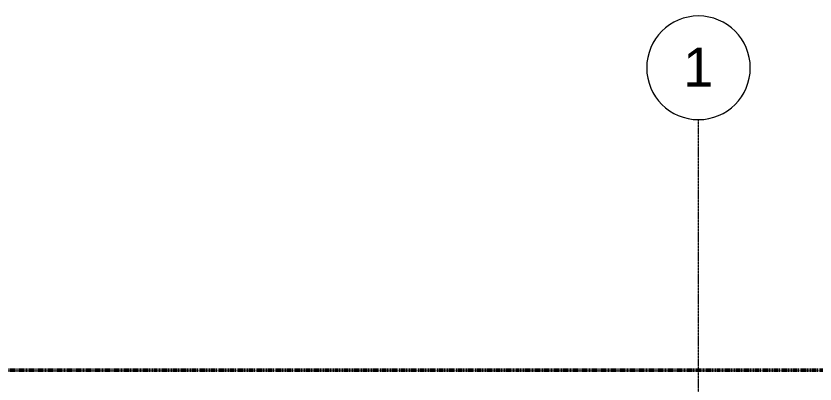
# Model space of a CAD drawing. Header units: inches. Extents: x -4294 to -464, y 9706 to 12475.
# Drawn here: x -3876.5 to -3413.8, y 12260.8 to 12473.7 of the extents above; entities that cross this region are included whole.
import ezdxf

# ---------------------------------------------------------------- set-up
doc = ezdxf.new("R2010")
doc.units = ezdxf.units.IN
doc.header["$MEASUREMENT"] = 0
for name, pattern in [('Aligning Line 1_8_', [0.25, 0.125, -0.125]), ('Double Dash 3_8_', [1, 0.375, -0.125, 0.125, -0.125, 0.125, -0.125]), ('Grid Line 1_2_', [0.875, 0.5, -0.125, 0.125, -0.125])]:
    doc.linetypes.add(name, pattern=pattern)
for name, color, linetype, lineweight in [('0-1', 7, 'Continuous', 5), ('0-3', 147, 'Aligning Line 1_8_', 9), ('0-4', 165, 'Continuous', 5), ('C-PROP-LINE-1', 90, 'Double Dash 3_8_', 50), ('S-GRID-1', 1, 'Grid Line 1_2_', 9), ('S-GRID-IDEN', 1, 'Continuous', 9), ('S-GRID-IDEN-1', 147, 'Continuous', 9)]:
    doc.layers.add(name, color=color, linetype=linetype, lineweight=lineweight)
doc.styles.add('Arial', font='arial.ttf', dxfattribs={"height": 22.5})

# ---------------------------------------------------------------- blocks, each defined once
blk = doc.blocks.new('Family - ___-1878357-FLOOR PLAN - 3RD FLOOR')
at = {"layer": 'C-PROP-LINE-1'}
blk.add_line((-3989.61, 12268.69), (-629.56, 12268.69), dxfattribs=at)
blk = doc.blocks.new('Grid - Grid Head - Circle-50561-FLOOR PLAN - 3RD FLOOR')
at = {"layer": 'S-GRID-IDEN-1'}
for start, end in [(360, 180), (180, 360)]:
    blk.add_arc((0, 0), 0.25, start, end, dxfattribs=at)
blk = doc.blocks.new('CTR - 1st Phase - Shell_rvt-1-FLOOR PLAN - 3RD FLOOR')
at = {"layer": 'S-GRID-1'}
blk.add_line((-3481.32, 9836.18), (-3481.32, 12413.74), dxfattribs=at)
at = {"layer": '0-3'}
blk.add_blockref('Family - ___-1878357-FLOOR PLAN - 3RD FLOOR', (0, 0), dxfattribs=at)
at = {"layer": '0-4', "xscale": 120, "yscale": 120, "zscale": 120}
blk.add_blockref('Grid - Grid Head - Circle-50561-FLOOR PLAN - 3RD FLOOR', (-3481.32, 12443.74), dxfattribs=at)
at = {"layer": 'S-GRID-IDEN', "insert": (-3490.24, 12455.35), "char_height": 22.5, "width": 21.21, "attachment_point": 1, "style": 'Arial'}
blk.add_mtext('1', dxfattribs=at)

msp = doc.modelspace()

# ---------------------------------------------------------------- block references
at = {"layer": '0-1'}
msp.add_blockref('CTR - 1st Phase - Shell_rvt-1-FLOOR PLAN - 3RD FLOOR', (0, 0), dxfattribs=at)

doc.saveas('drawing.dxf')
